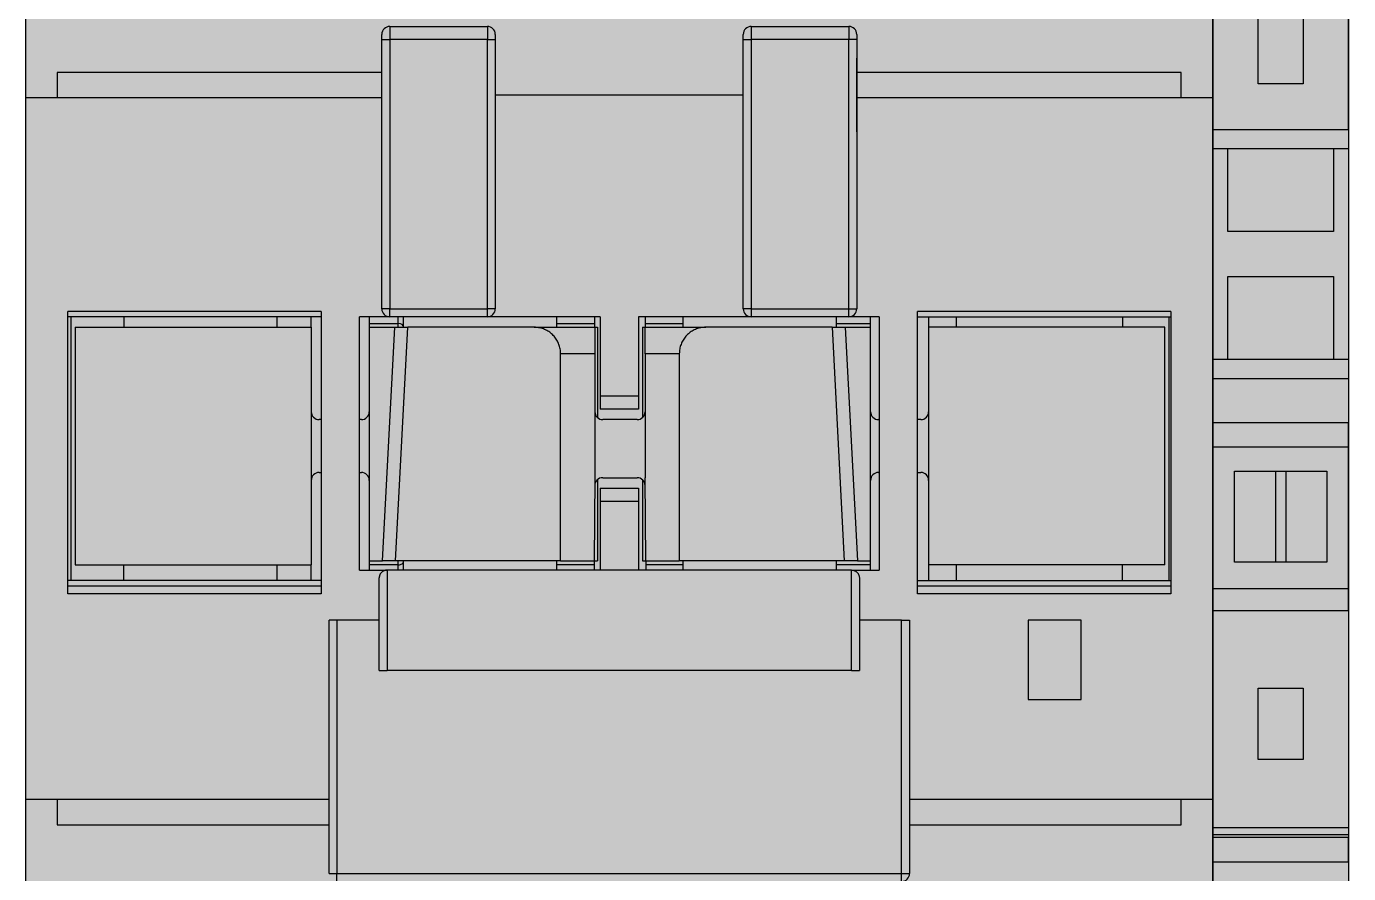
# Model space of a CAD drawing. Extents: x -20 to 2016, y -5898 to 916.
# Drawn here: x 728.7 to 778.8, y 742.9 to 775 of the extents above; entities that cross this region are included whole.
import ezdxf

# ---------------------------------------------------------------- set-up
doc = ezdxf.new("R2010")
doc.units = 0
doc.layers.add('MAIN-1', color=7, linetype='Continuous')
doc.layers.add('SYMS', color=7, linetype='Continuous')

# ---------------------------------------------------------------- blocks, each defined once
blk = doc.blocks.new('clipfix_35_5-select__2', base_point=(-147.547, 71.306))
at = {"color": 7, "linetype": 'Continuous'}
for p, q in [((-147.547, 76.456), (-147.547, 71.306)), ((-141.281, 76.456), (-147.547, 76.456)), ((-141.281, 71.306), (-141.281, 76.456)), ((-140.345, 76.456), (-141.281, 76.456)), ((-140.345, 71.306), (-140.345, 76.456)), ((-140.244, 76.456), (-140.345, 76.456)), ((-140.244, 76.456), (-140.244, 71.306)), ((-139.986, 76.456), (-140.244, 76.456)), ((-139.986, 76.456), (-139.986, 71.306)), ((-132.965, 76.456), (-139.986, 76.456)), ((-132.965, 76.456), (-132.247, 76.456)), ((-132.965, 71.306), (-132.965, 76.456)), ((-132.247, 75.881), (-132.247, 76.456)), ((-132.247, 76.456), (-124.247, 76.456)), ((-124.247, 76.456), (-124.247, 75.881)), ((-124.247, 76.456), (-123.528, 76.456)), ((-123.528, 76.456), (-121.856, 76.456)), ((-123.528, 71.306), (-123.528, 76.456)), ((-120.931, 76.456), (-121.856, 76.456)), ((-121.856, 76.456), (-121.856, 71.306)), ((-115.557, 76.456), (-120.931, 76.456)), ((-120.931, 76.456), (-120.931, 71.306)), ((-115.557, 76.456), (-115.557, 71.306)), ((-114.737, 76.456), (-115.557, 76.456)), ((-114.737, 71.306), (-114.737, 76.456)), ((-114.737, 76.456), (-106.507, 76.456)), ((-106.507, 76.456), (-106.507, 71.306)), ((-106.507, 76.456), (-106.249, 76.456)), ((-106.249, 71.306), (-106.249, 76.456)), ((-106.249, 76.456), (-106.148, 76.456)), ((-105.212, 76.456), (-106.148, 76.456)), ((-106.148, 71.306), (-106.148, 76.456)), ((-105.212, 76.456), (-98.947, 76.456)), ((-105.212, 71.306), (-105.212, 76.456)), ((-98.947, 71.306), (-98.947, 76.456)), ((-132.247, 71.881), (-132.247, 75.881)), ((-132.247, 75.881), (-129.097, 75.881)), ((-129.097, 75.881), (-129.097, 71.881)), ((-127.397, 75.881), (-124.247, 75.881)), ((-127.397, 71.881), (-127.397, 75.881)), ((-124.247, 75.881), (-124.247, 71.881)), ((-120.022, 75.631), (-116.572, 75.631)), ((-120.022, 74.081), (-120.022, 75.631)), ((-116.572, 75.631), (-116.572, 74.081)), ((-144.647, 73.031), (-144.647, 74.731)), ((-144.647, 74.731), (-141.747, 74.731)), ((-141.747, 74.731), (-141.747, 74.081)), ((-137.397, 74.731), (-134.697, 74.731)), ((-137.397, 73.031), (-137.397, 74.731)), ((-134.697, 74.731), (-134.697, 73.031)), ((-111.797, 74.731), (-109.097, 74.731)), ((-111.797, 73.031), (-111.797, 74.731)), ((-109.097, 74.731), (-109.097, 73.031)), ((-103.697, 74.081), (-103.697, 74.731)), ((-103.697, 74.731), (-100.997, 74.731)), ((-100.997, 74.731), (-100.997, 73.031)), ((-142.261, 74.081), (-142.392, 74.081)), ((-142.392, 73.681), (-142.392, 74.081)), ((-142.261, 73.681), (-142.392, 73.681)), ((-142.261, 74.081), (-142.261, 73.681)), ((-142.261, 74.081), (-141.747, 74.081)), ((-142.261, 73.681), (-141.747, 73.681)), ((-141.747, 74.081), (-141.747, 73.681)), ((-141.747, 73.681), (-141.747, 73.031)), ((-120.022, 74.081), (-116.572, 74.081)), ((-120.022, 73.681), (-120.022, 74.081)), ((-120.022, 73.681), (-116.572, 73.681)), ((-120.022, 72.131), (-120.022, 73.681)), ((-116.572, 74.081), (-116.572, 73.681)), ((-116.572, 73.681), (-116.572, 72.131)), ((-103.697, 73.681), (-103.697, 74.081)), ((-103.697, 74.081), (-103.361, 74.081)), ((-103.697, 73.681), (-103.361, 73.681)), ((-103.697, 73.031), (-103.697, 73.681)), ((-103.361, 74.081), (-103.361, 73.681)), ((-102.661, 74.081), (-103.361, 74.081)), ((-102.661, 73.681), (-103.361, 73.681)), ((-102.661, 74.081), (-102.661, 73.681)), ((-141.747, 73.031), (-144.647, 73.031)), ((-134.697, 73.031), (-137.397, 73.031)), ((-109.097, 73.031), (-111.797, 73.031)), ((-100.997, 73.031), (-103.697, 73.031)), ((-129.097, 71.881), (-132.247, 71.881)), ((-132.247, 71.306), (-132.247, 71.881)), ((-124.247, 71.881), (-127.397, 71.881)), ((-124.247, 71.881), (-124.247, 71.306)), ((-116.572, 72.131), (-120.022, 72.131)), ((-141.281, 71.306), (-147.547, 71.306)), ((-140.345, 71.306), (-141.281, 71.306)), ((-140.244, 71.306), (-140.345, 71.306)), ((-139.986, 71.306), (-140.244, 71.306)), ((-132.965, 71.306), (-139.986, 71.306)), ((-132.965, 71.306), (-132.247, 71.306)), ((-132.247, 71.306), (-124.247, 71.306)), ((-124.247, 71.306), (-123.528, 71.306)), ((-123.528, 71.306), (-121.856, 71.306)), ((-121.856, 71.306), (-120.931, 71.306)), ((-120.931, 71.306), (-115.557, 71.306)), ((-115.557, 71.306), (-114.737, 71.306)), ((-114.737, 71.306), (-106.507, 71.306)), ((-106.507, 71.306), (-106.249, 71.306)), ((-106.249, 71.306), (-106.148, 71.306)), ((-105.212, 71.306), (-106.148, 71.306)), ((-105.212, 71.306), (-98.947, 71.306))]:
    blk.add_line(p, q, dxfattribs=at)

msp = doc.modelspace()

# ---------------------------------------------------------------- hatches: boundary and pattern name
at = {"layer": 'SYMS', "true_color": 0x636466}
h = msp.add_hatch(color=251, dxfattribs=at)
h.dxf.hatch_style = 1
h.paths.add_polyline_path([(728.711, 725.585), (773.689, 725.585), (773.689, 796.085), (728.711, 796.085)])
h = msp.add_hatch(color=251, dxfattribs=at)
h.dxf.hatch_style = 1
h.paths.add_polyline_path([(778.839, 785.689), (773.689, 785.689), (773.689, 737.089), (778.839, 737.089)])

# ---------------------------------------------------------------- linework, layer by layer
at = {"layer": 'MAIN-1'}
for p, q in [((773.7, 772.315), (773.7, 775.415)), ((742.2, 774.515), (742.2, 774.715)), ((742.5, 775.015), (746.2, 775.015)), ((742.5, 775.015), (742.5, 774.515)), ((746.2, 775.015), (746.2, 774.515)), ((746.5, 774.715), (746.5, 774.515)), ((755.9, 774.515), (755.9, 774.715)), ((756.2, 775.015), (759.9, 775.015)), ((756.2, 775.015), (756.2, 774.515)), ((759.9, 775.015), (759.9, 774.515)), ((760.2, 774.715), (760.2, 774.515)), ((742.2, 764.315), (742.2, 774.515)), ((742.2, 774.515), (742.5, 774.515)), ((742.5, 774.515), (742.5, 764.315)), ((746.2, 774.515), (742.5, 774.515)), ((746.2, 764.315), (746.2, 774.515)), ((746.2, 774.515), (746.5, 774.515)), ((746.5, 774.515), (746.5, 764.315)), ((755.9, 764.315), (755.9, 774.515)), ((755.9, 774.515), (756.2, 774.515)), ((759.9, 774.515), (756.2, 774.515)), ((756.2, 774.515), (756.2, 764.315)), ((759.9, 764.315), (759.9, 774.515)), ((760.2, 774.515), (759.9, 774.515)), ((760.2, 774.515), (760.2, 764.315)), ((760.2, 771.015), (760.2, 773.815)), ((729.9, 773.265), (729.9, 772.315)), ((742.2, 773.265), (729.9, 773.265)), ((772.5, 773.265), (760.2, 773.265)), ((772.5, 772.315), (772.5, 773.265)), ((742.2, 772.315), (728.7, 772.315)), ((755.9, 772.415), (746.5, 772.415)), ((773.7, 772.315), (760.2, 772.315)), ((773.7, 745.715), (773.7, 772.315)), ((730.3, 753.515), (730.3, 764.215)), ((739.9, 764.215), (730.3, 764.215)), ((739.9, 764.215), (739.9, 753.515)), ((742.5, 764.315), (742.2, 764.315)), ((742.5, 764.315), (746.2, 764.315)), ((742.5, 764.015), (742.5, 764.315)), ((746.2, 764.015), (746.2, 764.315)), ((746.5, 764.315), (746.2, 764.315)), ((756.2, 764.315), (755.9, 764.315)), ((756.2, 764.315), (759.9, 764.315)), ((756.2, 764.315), (756.2, 764.015)), ((759.9, 764.315), (760.2, 764.315)), ((759.9, 764.015), (759.9, 764.315)), ((762.5, 753.515), (762.5, 764.215)), ((772.1, 764.215), (762.5, 764.215)), ((772.1, 764.215), (772.1, 753.515)), ((739.9, 764.015), (730.3, 764.015)), ((730.425, 754.015), (730.425, 764.015)), ((732.425, 764.015), (732.425, 763.615)), ((738.225, 764.015), (738.225, 763.615)), ((739.525, 763.615), (739.525, 764.015)), ((741.35, 754.415), (741.35, 764.015)), ((742.5, 764.015), (741.35, 764.015)), ((741.725, 764.015), (741.725, 763.761)), ((741.725, 763.761), (741.725, 763.615)), ((741.725, 763.761), (742.825, 763.761)), ((746.2, 764.015), (742.5, 764.015)), ((742.825, 763.761), (742.825, 764.015)), ((742.825, 763.615), (742.825, 763.761)), ((743.025, 763.62), (743.025, 764.015)), ((750.475, 764.015), (746.2, 764.015)), ((748.825, 764.015), (748.825, 763.761)), ((748.825, 763.761), (748.825, 763.615)), ((748.825, 763.761), (750.275, 763.761)), ((750.275, 763.761), (750.275, 764.015)), ((750.275, 763.615), (750.275, 763.761)), ((750.475, 764.015), (750.475, 761.015)), ((751.925, 764.015), (751.925, 761.015)), ((756.2, 764.015), (751.925, 764.015)), ((752.175, 764.015), (752.175, 763.761)), ((752.175, 763.761), (752.175, 763.615)), ((752.175, 763.761), (753.625, 763.761)), ((753.625, 763.761), (753.625, 764.015)), ((753.625, 763.615), (753.625, 763.761)), ((759.9, 764.015), (756.2, 764.015)), ((759.425, 764.015), (759.425, 763.761)), ((759.425, 763.761), (759.425, 763.615)), ((759.425, 763.761), (760.725, 763.761)), ((761.05, 764.015), (759.9, 764.015)), ((760.725, 763.761), (760.725, 764.015)), ((760.725, 763.615), (760.725, 763.761)), ((761.05, 764.015), (761.05, 754.415)), ((762.5, 764.015), (772.1, 764.015)), ((762.925, 764.015), (762.925, 763.615)), ((763.975, 763.615), (763.975, 764.015)), ((770.275, 764.015), (770.275, 763.615)), ((772.025, 764.015), (772.025, 754.015)), ((730.575, 763.615), (739.525, 763.615)), ((730.575, 763.615), (730.575, 754.615)), ((739.525, 763.615), (739.525, 754.615)), ((741.725, 763.615), (741.725, 754.765)), ((741.725, 763.615), (742.689, 763.615)), ((742.225, 754.765), (742.689, 763.615)), ((742.689, 763.615), (742.689, 763.615)), ((742.689, 763.615), (742.691, 763.615)), ((742.691, 763.615), (742.694, 763.615)), ((742.694, 763.615), (742.697, 763.615)), ((742.697, 763.615), (742.702, 763.615)), ((742.702, 763.615), (742.708, 763.615)), ((742.708, 763.615), (742.715, 763.615)), ((742.715, 763.615), (742.723, 763.615)), ((742.723, 763.615), (742.731, 763.615)), ((742.724, 754.765), (743.188, 763.615)), ((742.731, 763.615), (742.741, 763.615)), ((742.741, 763.615), (742.752, 763.615)), ((742.752, 763.615), (742.764, 763.615)), ((742.764, 763.615), (742.776, 763.615)), ((742.776, 763.615), (742.79, 763.615)), ((742.79, 763.615), (742.804, 763.615)), ((742.804, 763.615), (742.819, 763.615)), ((742.819, 763.615), (742.835, 763.615)), ((742.835, 763.615), (742.852, 763.615)), ((742.852, 763.615), (742.869, 763.615)), ((742.869, 763.615), (742.887, 763.615)), ((742.887, 763.615), (742.906, 763.615)), ((742.906, 763.615), (742.925, 763.615)), ((742.925, 763.615), (742.945, 763.615)), ((742.945, 763.615), (742.966, 763.615)), ((742.966, 763.615), (742.987, 763.615)), ((742.987, 763.615), (743.008, 763.615)), ((743.008, 763.615), (743.029, 763.615)), ((743.025, 763.615), (743.025, 763.62)), ((743.029, 763.615), (743.051, 763.615)), ((743.051, 763.615), (743.073, 763.615)), ((743.073, 763.615), (743.096, 763.615)), ((743.096, 763.615), (743.118, 763.615)), ((743.118, 763.615), (743.141, 763.615)), ((743.141, 763.615), (743.165, 763.615)), ((743.165, 763.615), (743.188, 763.615)), ((743.188, 763.615), (743.188, 763.615)), ((743.188, 763.615), (743.188, 763.615)), ((743.188, 763.615), (743.188, 763.615)), ((743.188, 763.615), (743.188, 763.615)), ((743.188, 763.615), (743.188, 763.615)), ((743.188, 763.615), (743.188, 763.615)), ((743.188, 763.615), (743.188, 763.615)), ((743.188, 763.615), (743.188, 763.615)), ((743.188, 763.615), (743.188, 763.615)), ((743.188, 763.615), (743.188, 763.615)), ((743.188, 763.615), (743.188, 763.615)), ((743.188, 763.615), (743.188, 763.615)), ((743.188, 763.615), (743.188, 763.615)), ((743.188, 763.615), (743.188, 763.615)), ((743.188, 763.615), (743.188, 763.615)), ((743.188, 763.615), (743.188, 763.615)), ((743.188, 763.615), (743.188, 763.615)), ((743.188, 763.615), (743.188, 763.615)), ((743.188, 763.615), (743.188, 763.615)), ((743.188, 763.615), (743.188, 763.615)), ((743.188, 763.615), (743.188, 763.615)), ((743.188, 763.615), (743.188, 763.615)), ((743.188, 763.615), (743.188, 763.615)), ((743.188, 763.615), (743.188, 763.615)), ((743.188, 763.615), (743.188, 763.615)), ((743.188, 763.615), (743.188, 763.615)), ((743.188, 763.615), (743.188, 763.615)), ((743.188, 763.615), (743.188, 763.615)), ((743.188, 763.615), (743.188, 763.615)), ((743.188, 763.615), (743.188, 763.615)), ((743.188, 763.615), (743.188, 763.615)), ((743.188, 763.615), (743.188, 763.615)), ((743.188, 763.615), (743.188, 763.615)), ((743.188, 763.615), (743.188, 763.615)), ((747.975, 763.615), (743.188, 763.615)), ((748.021, 763.614), (747.975, 763.615)), ((747.976, 763.615), (750.275, 763.615)), ((748.066, 763.611), (748.021, 763.614)), ((748.11, 763.606), (748.066, 763.611)), ((748.154, 763.599), (748.11, 763.606)), ((748.198, 763.59), (748.154, 763.599)), ((748.241, 763.579), (748.198, 763.59)), ((748.284, 763.566), (748.241, 763.579)), ((748.326, 763.551), (748.284, 763.566)), ((748.368, 763.534), (748.326, 763.551)), ((748.409, 763.516), (748.368, 763.534)), ((748.449, 763.495), (748.409, 763.516)), ((748.488, 763.473), (748.449, 763.495)), ((748.526, 763.449), (748.488, 763.473)), ((748.563, 763.424), (748.526, 763.449)), ((748.599, 763.397), (748.563, 763.424)), ((748.633, 763.368), (748.599, 763.397)), ((748.666, 763.338), (748.633, 763.368)), ((748.698, 763.306), (748.666, 763.338)), ((748.728, 763.273), (748.698, 763.306)), ((748.757, 763.238), (748.728, 763.273)), ((748.784, 763.203), (748.757, 763.238)), ((748.81, 763.166), (748.784, 763.203)), ((748.834, 763.128), (748.81, 763.166)), ((750.275, 763.615), (750.275, 762.615)), ((750.275, 763.615), (750.375, 763.615)), ((750.375, 763.615), (750.375, 760.191)), ((752.075, 763.615), (752.075, 760.191)), ((752.075, 763.615), (752.175, 763.615)), ((752.175, 762.615), (752.175, 763.615)), ((752.175, 763.615), (754.474, 763.615)), ((753.641, 763.166), (753.617, 763.128)), ((753.666, 763.203), (753.641, 763.166)), ((753.693, 763.238), (753.666, 763.203)), ((753.722, 763.273), (753.693, 763.238)), ((753.752, 763.306), (753.722, 763.273)), ((753.784, 763.338), (753.752, 763.306)), ((753.817, 763.368), (753.784, 763.338)), ((753.852, 763.397), (753.817, 763.368)), ((753.887, 763.424), (753.852, 763.397)), ((753.924, 763.449), (753.887, 763.424)), ((753.962, 763.473), (753.924, 763.449)), ((754.001, 763.495), (753.962, 763.473)), ((754.041, 763.516), (754.001, 763.495)), ((754.082, 763.534), (754.041, 763.516)), ((754.124, 763.551), (754.082, 763.534)), ((754.166, 763.566), (754.124, 763.551)), ((754.209, 763.579), (754.166, 763.566)), ((754.252, 763.59), (754.209, 763.579)), ((754.296, 763.599), (754.252, 763.59)), ((754.34, 763.606), (754.296, 763.599)), ((754.384, 763.611), (754.34, 763.606)), ((754.429, 763.614), (754.384, 763.611)), ((754.475, 763.615), (754.429, 763.614)), ((759.262, 763.615), (754.475, 763.615)), ((759.262, 763.615), (759.262, 763.615)), ((759.262, 763.615), (759.262, 763.615)), ((759.262, 763.615), (759.262, 763.615)), ((759.262, 763.615), (759.262, 763.615)), ((759.262, 763.615), (759.262, 763.615)), ((759.262, 763.615), (759.262, 763.615)), ((759.262, 763.615), (759.726, 754.765)), ((759.262, 763.615), (759.286, 763.615)), ((759.286, 763.615), (759.309, 763.615)), ((759.309, 763.615), (759.332, 763.615)), ((759.332, 763.615), (759.355, 763.615)), ((759.355, 763.615), (759.377, 763.615)), ((759.377, 763.615), (759.399, 763.615)), ((759.399, 763.615), (759.421, 763.615)), ((759.421, 763.615), (759.442, 763.615)), ((759.442, 763.615), (759.464, 763.615)), ((759.464, 763.615), (759.484, 763.615)), ((759.484, 763.615), (759.505, 763.615)), ((759.505, 763.615), (759.525, 763.615)), ((759.525, 763.615), (759.544, 763.615)), ((759.544, 763.615), (759.563, 763.615)), ((759.563, 763.615), (759.581, 763.615)), ((759.581, 763.615), (759.599, 763.615)), ((759.599, 763.615), (759.615, 763.615)), ((759.615, 763.615), (759.631, 763.615)), ((759.631, 763.615), (759.646, 763.615)), ((759.646, 763.615), (759.66, 763.615)), ((759.66, 763.615), (759.674, 763.615)), ((759.674, 763.615), (759.687, 763.615)), ((759.687, 763.615), (759.698, 763.615)), ((759.698, 763.615), (759.709, 763.615)), ((759.709, 763.615), (759.719, 763.615)), ((759.719, 763.615), (759.728, 763.615)), ((759.728, 763.615), (759.735, 763.615)), ((759.735, 763.615), (759.742, 763.615)), ((759.742, 763.615), (759.748, 763.615)), ((759.748, 763.615), (759.753, 763.615)), ((759.753, 763.615), (759.756, 763.615)), ((759.756, 763.615), (759.759, 763.615)), ((759.759, 763.615), (759.761, 763.615)), ((759.761, 763.615), (759.761, 763.615)), ((759.761, 763.615), (760.725, 763.615)), ((759.761, 763.615), (760.225, 754.765)), ((760.725, 754.765), (760.725, 763.615)), ((762.925, 763.615), (762.925, 754.615)), ((771.875, 763.615), (762.925, 763.615)), ((771.875, 754.615), (771.875, 763.615)), ((748.856, 763.089), (748.834, 763.128)), ((748.876, 763.049), (748.856, 763.089)), ((748.895, 763.008), (748.876, 763.049)), ((748.911, 762.966), (748.895, 763.008)), ((748.926, 762.924), (748.911, 762.966)), ((748.939, 762.881), (748.926, 762.924)), ((748.95, 762.838), (748.939, 762.881)), ((748.959, 762.794), (748.95, 762.838)), ((748.966, 762.75), (748.959, 762.794)), ((748.971, 762.705), (748.966, 762.75)), ((748.974, 762.66), (748.971, 762.705)), ((748.975, 762.615), (748.974, 762.66)), ((753.476, 762.66), (753.475, 762.615)), ((753.479, 762.705), (753.476, 762.66)), ((753.484, 762.75), (753.479, 762.705)), ((753.491, 762.794), (753.484, 762.75)), ((753.5, 762.838), (753.491, 762.794)), ((753.511, 762.881), (753.5, 762.838)), ((753.524, 762.924), (753.511, 762.881)), ((753.539, 762.966), (753.524, 762.924)), ((753.556, 763.008), (753.539, 762.966)), ((753.574, 763.049), (753.556, 763.008)), ((753.595, 763.089), (753.574, 763.049)), ((753.617, 763.128), (753.595, 763.089)), ((748.975, 754.765), (748.975, 762.615)), ((750.275, 762.615), (748.975, 762.615)), ((750.275, 762.615), (750.275, 757.915)), ((752.175, 762.615), (752.175, 757.915)), ((753.475, 762.615), (752.175, 762.615)), ((753.475, 762.615), (753.475, 754.765)), ((750.475, 761.015), (751.925, 761.015)), ((750.475, 761.015), (750.475, 760.515)), ((751.925, 761.015), (751.925, 760.515)), ((751.925, 760.515), (750.475, 760.515)), ((739.9, 760.115), (739.825, 760.115)), ((741.425, 760.115), (741.35, 760.115)), ((751.875, 760.115), (750.575, 760.115)), ((761.05, 760.115), (761.025, 760.115)), ((762.625, 760.115), (762.5, 760.115)), ((739.825, 758.115), (739.9, 758.115)), ((741.35, 758.115), (741.425, 758.115)), ((750.275, 757.915), (750.248, 754.765)), ((750.375, 757.841), (750.375, 754.765)), ((750.572, 757.915), (751.878, 757.915)), ((752.075, 757.841), (752.075, 754.765)), ((752.203, 754.765), (752.175, 757.915)), ((761.025, 758.115), (761.05, 758.115)), ((762.5, 758.115), (762.625, 758.115)), ((750.475, 757.515), (750.475, 757.015)), ((750.475, 757.515), (751.925, 757.515)), ((751.925, 757.515), (751.925, 757.015)), ((750.475, 757.015), (750.475, 754.415)), ((751.925, 757.015), (750.475, 757.015)), ((751.925, 757.015), (751.925, 754.415)), ((741.725, 754.765), (741.725, 754.615)), ((741.725, 754.765), (742.225, 754.765)), ((742.226, 754.765), (742.225, 754.765)), ((742.227, 754.765), (742.226, 754.765)), ((742.23, 754.765), (742.227, 754.765)), ((742.234, 754.765), (742.23, 754.765)), ((742.238, 754.765), (742.234, 754.765)), ((742.244, 754.765), (742.238, 754.765)), ((742.251, 754.765), (742.244, 754.765)), ((742.259, 754.765), (742.251, 754.765)), ((742.268, 754.765), (742.259, 754.765)), ((742.277, 754.765), (742.268, 754.765)), ((742.288, 754.765), (742.277, 754.765)), ((742.3, 754.765), (742.288, 754.765)), ((742.312, 754.765), (742.3, 754.765)), ((742.326, 754.765), (742.312, 754.765)), ((742.34, 754.765), (742.326, 754.765)), ((742.355, 754.765), (742.34, 754.765)), ((742.371, 754.765), (742.355, 754.765)), ((742.388, 754.765), (742.371, 754.765)), ((742.405, 754.765), (742.388, 754.765)), ((742.423, 754.765), (742.405, 754.765)), ((742.442, 754.765), (742.423, 754.765)), ((742.461, 754.765), (742.442, 754.765)), ((742.481, 754.765), (742.461, 754.765)), ((742.502, 754.765), (742.481, 754.765)), ((742.523, 754.765), (742.502, 754.765)), ((742.544, 754.765), (742.523, 754.765)), ((742.566, 754.765), (742.544, 754.765)), ((742.587, 754.765), (742.566, 754.765)), ((742.609, 754.765), (742.587, 754.765)), ((742.632, 754.765), (742.609, 754.765)), ((742.654, 754.765), (742.632, 754.765)), ((742.677, 754.765), (742.654, 754.765)), ((742.701, 754.765), (742.677, 754.765)), ((742.724, 754.765), (742.701, 754.765)), ((742.724, 754.765), (742.724, 754.765)), ((742.724, 754.765), (742.724, 754.765)), ((742.724, 754.765), (742.724, 754.765)), ((742.724, 754.765), (742.724, 754.765)), ((742.724, 754.765), (742.724, 754.765)), ((742.724, 754.765), (742.724, 754.765)), ((748.975, 754.765), (742.724, 754.765)), ((742.825, 754.615), (742.825, 754.765)), ((743.025, 754.756), (743.025, 754.765)), ((743.025, 754.415), (743.025, 754.756)), ((748.825, 754.765), (748.825, 754.615)), ((748.975, 754.765), (750.248, 754.765)), ((750.247, 754.645), (750.246, 754.63)), ((750.246, 754.63), (750.246, 754.615)), ((750.248, 754.754), (750.247, 754.75)), ((750.247, 754.75), (750.247, 754.744)), ((750.247, 754.744), (750.247, 754.738)), ((750.247, 754.738), (750.247, 754.731)), ((750.247, 754.731), (750.247, 754.723)), ((750.247, 754.723), (750.247, 754.715)), ((750.247, 754.715), (750.247, 754.705)), ((750.247, 754.705), (750.247, 754.695)), ((750.247, 754.695), (750.247, 754.683)), ((750.247, 754.683), (750.247, 754.671)), ((750.247, 754.671), (750.247, 754.658)), ((750.247, 754.658), (750.247, 754.645)), ((750.248, 754.765), (750.375, 754.765)), ((750.248, 754.765), (750.248, 754.764)), ((750.248, 754.764), (750.248, 754.763)), ((750.248, 754.763), (750.248, 754.761)), ((750.248, 754.761), (750.248, 754.758)), ((750.248, 754.758), (750.248, 754.754)), ((752.075, 754.765), (752.203, 754.765)), ((752.203, 754.765), (753.475, 754.765)), ((752.203, 754.765), (752.203, 754.764)), ((752.203, 754.764), (752.203, 754.763)), ((752.203, 754.763), (752.203, 754.761)), ((752.203, 754.761), (752.203, 754.758)), ((752.203, 754.758), (752.203, 754.754)), ((752.203, 754.754), (752.203, 754.75)), ((752.203, 754.75), (752.203, 754.744)), ((752.203, 754.744), (752.203, 754.738)), ((752.203, 754.738), (752.203, 754.731)), ((752.203, 754.731), (752.203, 754.723)), ((752.203, 754.723), (752.203, 754.715)), ((752.203, 754.715), (752.203, 754.705)), ((752.203, 754.705), (752.203, 754.695)), ((752.203, 754.695), (752.203, 754.683)), ((752.203, 754.683), (752.203, 754.671)), ((752.203, 754.671), (752.204, 754.658)), ((752.204, 754.658), (752.204, 754.645)), ((752.204, 754.645), (752.204, 754.63)), ((752.204, 754.63), (752.204, 754.615)), ((759.726, 754.765), (753.475, 754.765)), ((753.625, 754.615), (753.625, 754.765)), ((759.425, 754.765), (759.425, 754.615)), ((759.726, 754.765), (759.726, 754.765)), ((759.726, 754.765), (759.726, 754.765)), ((759.726, 754.765), (759.726, 754.765)), ((759.726, 754.765), (759.726, 754.765)), ((759.726, 754.765), (759.726, 754.765)), ((759.726, 754.765), (759.726, 754.765)), ((759.749, 754.765), (759.726, 754.765)), ((759.773, 754.765), (759.749, 754.765)), ((759.796, 754.765), (759.773, 754.765)), ((759.818, 754.765), (759.796, 754.765)), ((759.841, 754.765), (759.818, 754.765)), ((759.863, 754.765), (759.841, 754.765)), ((759.885, 754.765), (759.863, 754.765)), ((759.906, 754.765), (759.885, 754.765)), ((759.927, 754.765), (759.906, 754.765)), ((759.948, 754.765), (759.927, 754.765)), ((759.969, 754.765), (759.948, 754.765)), ((759.989, 754.765), (759.969, 754.765)), ((760.008, 754.765), (759.989, 754.765)), ((760.027, 754.765), (760.008, 754.765)), ((760.045, 754.765), (760.027, 754.765)), ((760.062, 754.765), (760.045, 754.765)), ((760.079, 754.765), (760.062, 754.765)), ((760.095, 754.765), (760.079, 754.765)), ((760.11, 754.765), (760.095, 754.765)), ((760.124, 754.765), (760.11, 754.765)), ((760.138, 754.765), (760.124, 754.765)), ((760.15, 754.765), (760.138, 754.765)), ((760.162, 754.765), (760.15, 754.765)), ((760.173, 754.765), (760.162, 754.765)), ((760.183, 754.765), (760.173, 754.765)), ((760.191, 754.765), (760.183, 754.765)), ((760.199, 754.765), (760.191, 754.765)), ((760.206, 754.765), (760.199, 754.765)), ((760.212, 754.765), (760.206, 754.765)), ((760.217, 754.765), (760.212, 754.765)), ((760.22, 754.765), (760.217, 754.765)), ((760.223, 754.765), (760.22, 754.765)), ((760.225, 754.765), (760.223, 754.765)), ((760.225, 754.765), (760.725, 754.765)), ((760.225, 754.765), (760.225, 754.765)), ((760.725, 754.615), (760.725, 754.765)), ((730.575, 754.615), (739.525, 754.615)), ((732.425, 754.015), (732.425, 754.615)), ((738.225, 754.615), (738.225, 754.015)), ((739.525, 754.015), (739.525, 754.615)), ((741.35, 754.415), (742.4, 754.415)), ((741.725, 754.615), (741.725, 754.415)), ((742.825, 754.615), (741.725, 754.615)), ((742.101, 754.136), (742.1, 754.115)), ((742.103, 754.156), (742.101, 754.136)), ((742.106, 754.175), (742.103, 754.156)), ((742.111, 754.193), (742.106, 754.175)), ((742.116, 754.211), (742.111, 754.193)), ((742.122, 754.227), (742.116, 754.211)), ((742.128, 754.242), (742.122, 754.227)), ((742.135, 754.256), (742.128, 754.242)), ((742.143, 754.27), (742.135, 754.256)), ((742.152, 754.284), (742.143, 754.27)), ((742.161, 754.296), (742.152, 754.284)), ((742.172, 754.309), (742.161, 754.296)), ((742.183, 754.322), (742.172, 754.309)), ((742.195, 754.334), (742.183, 754.322)), ((742.208, 754.345), (742.195, 754.334)), ((742.221, 754.356), (742.208, 754.345)), ((742.236, 754.366), (742.221, 754.356)), ((742.251, 754.375), (742.236, 754.366)), ((742.267, 754.384), (742.251, 754.375)), ((742.283, 754.391), (742.267, 754.384)), ((742.3, 754.398), (742.283, 754.391)), ((742.317, 754.403), (742.3, 754.398)), ((742.333, 754.407), (742.317, 754.403)), ((742.35, 754.411), (742.333, 754.407)), ((742.367, 754.413), (742.35, 754.411)), ((742.383, 754.414), (742.367, 754.413)), ((742.4, 754.415), (742.383, 754.414)), ((760, 754.415), (742.4, 754.415)), ((742.4, 754.415), (742.4, 750.615)), ((742.825, 754.415), (742.825, 754.615)), ((748.825, 754.615), (748.825, 754.415)), ((750.246, 754.615), (748.825, 754.615)), ((750.246, 754.615), (750.245, 754.415)), ((753.625, 754.615), (752.204, 754.615)), ((752.204, 754.615), (752.206, 754.415)), ((753.625, 754.415), (753.625, 754.615)), ((759.425, 754.615), (759.425, 754.415)), ((760.725, 754.615), (759.425, 754.615)), ((760, 754.415), (761.05, 754.415)), ((760, 754.415), (760.017, 754.414)), ((760, 750.615), (760, 754.415)), ((760.017, 754.414), (760.033, 754.413)), ((760.033, 754.413), (760.05, 754.411)), ((760.05, 754.411), (760.067, 754.407)), ((760.067, 754.407), (760.084, 754.403)), ((760.084, 754.403), (760.1, 754.398)), ((760.1, 754.398), (760.117, 754.391)), ((760.117, 754.391), (760.133, 754.384)), ((760.133, 754.384), (760.149, 754.375)), ((760.149, 754.375), (760.164, 754.366)), ((760.164, 754.366), (760.179, 754.356)), ((760.179, 754.356), (760.192, 754.345)), ((760.192, 754.345), (760.205, 754.334)), ((760.205, 754.334), (760.217, 754.322)), ((760.217, 754.322), (760.228, 754.309)), ((760.228, 754.309), (760.239, 754.296)), ((760.239, 754.296), (760.248, 754.284)), ((760.248, 754.284), (760.257, 754.27)), ((760.257, 754.27), (760.265, 754.256)), ((760.265, 754.256), (760.272, 754.242)), ((760.272, 754.242), (760.278, 754.227)), ((760.278, 754.227), (760.284, 754.211)), ((760.284, 754.211), (760.29, 754.193)), ((760.29, 754.193), (760.294, 754.175)), ((760.294, 754.175), (760.297, 754.156)), ((760.297, 754.156), (760.299, 754.136)), ((760.299, 754.136), (760.3, 754.115)), ((760.725, 754.415), (760.725, 754.615)), ((762.925, 754.615), (762.925, 754.015)), ((771.875, 754.615), (762.925, 754.615)), ((763.975, 754.015), (763.975, 754.615)), ((770.275, 754.015), (770.275, 754.615)), ((739.9, 754.015), (730.3, 754.015)), ((730.3, 753.815), (739.9, 753.815)), ((742.1, 750.615), (742.1, 754.115)), ((760.3, 754.115), (760.3, 750.615)), ((762.5, 754.015), (772.1, 754.015)), ((762.5, 753.815), (772.1, 753.815)), ((739.9, 753.515), (730.3, 753.515)), ((772.1, 753.515), (762.5, 753.515)), ((740.5, 752.515), (740.2, 752.515)), ((740.2, 742.915), (740.2, 752.515)), ((742.1, 752.515), (740.5, 752.515)), ((740.5, 752.515), (740.5, 742.915)), ((761.9, 752.515), (760.3, 752.515)), ((761.9, 742.915), (761.9, 752.515)), ((761.9, 752.515), (762.2, 752.515)), ((762.2, 752.515), (762.2, 742.915)), ((766.7, 752.515), (766.7, 749.515)), ((768.7, 752.515), (766.7, 752.515)), ((768.7, 749.515), (768.7, 752.515)), ((742.1, 750.615), (742.4, 750.615)), ((760, 750.615), (742.4, 750.615)), ((760, 750.615), (760.3, 750.615)), ((766.7, 749.515), (768.7, 749.515)), ((740.2, 745.715), (728.7, 745.715)), ((729.9, 745.715), (729.9, 744.765)), ((773.7, 745.715), (762.2, 745.715)), ((772.5, 744.765), (772.5, 745.715)), ((773.7, 742.615), (773.7, 745.715)), ((729.9, 744.765), (740.2, 744.765)), ((762.2, 744.765), (772.5, 744.765)), ((740.2, 742.915), (740.5, 742.915)), ((740.5, 742.915), (761.9, 742.915)), ((740.5, 742.615), (740.5, 742.915)), ((761.9, 742.615), (761.9, 742.915)), ((761.9, 742.915), (762.2, 742.915))]:
    msp.add_line(p, q, dxfattribs=at)
for centre, start, end in [((742.5, 774.715), 90, 180.0008), ((746.2, 774.715), 359.9994, 90), ((756.2, 774.715), 90, 180.0006), ((759.9, 774.715), 0, 90), ((742.5, 764.315), 180, 270), ((746.2, 764.315), 270, 0), ((756.2, 764.315), 180, 270), ((759.9, 764.315), 270, 0), ((739.825, 760.415), 180, 270), ((741.425, 760.415), 270, 0), ((750.575, 760.415), 180, 270), ((751.875, 760.415), 270, 0), ((761.025, 760.415), 180, 270), ((762.625, 760.415), 270, 0), ((739.825, 757.815), 90, 180), ((741.425, 757.815), 0, 90), ((750.572, 757.615), 90, 179.5), ((751.878, 757.615), 0.3789, 90), ((761.025, 757.815), 90, 180), ((762.625, 757.815), 0, 90), ((761.9, 742.915), 270, 0)]:
    msp.add_arc(centre, 0.3, start, end, dxfattribs=at)
for centre, major_axis, start_param, end_param in [((742.825, 763.62), (0.2, 0), 0, 1.570796), ((742.825, 754.756), (-0.2, 0), 1.570796, 3.141603)]:
    msp.add_ellipse(centre, major_axis=major_axis, ratio=0.707107, start_param=start_param, end_param=end_param, dxfattribs=at)
at = {"layer": 'SYMS'}
for points in [[(728.711, 796.085), (773.689, 796.085), (773.689, 725.585), (728.711, 725.585)], [(773.689, 785.689), (778.839, 785.689), (778.839, 737.089), (773.689, 737.089)]]:
    msp.add_lwpolyline(points, close=True, dxfattribs=at)

# ---------------------------------------------------------------- block references
at = {"rotation": 270}
msp.add_blockref('clipfix_35_5-select__2', (773.689, 785.689), dxfattribs=at)

doc.saveas('drawing.dxf')
